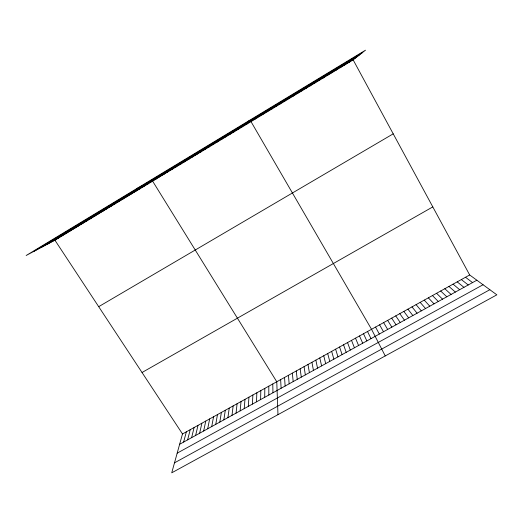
<?xml version="1.0" encoding="UTF-8"?>
<svg xmlns="http://www.w3.org/2000/svg" width="523" height="523" viewBox="0 0 523 523"><rect width="100%" height="100%" fill="white"/><g stroke="black" fill="none" stroke-linecap="round" stroke-linejoin="round"><path stroke-width="0.78" d="M264.716 397.317L264.808 388.38M267.769 111.497L267.783 110.922M260.598 399.585L260.827 390.583M256.492 401.854L256.858 392.78M252.393 404.116L252.89 394.976M248.301 406.378L248.935 397.166M244.208 408.633L244.98 399.356M240.129 410.882L241.031 401.546M236.056 413.137L237.089 403.723M231.983 415.38L233.153 405.907M227.923 417.622L229.218 408.084M223.864 419.864L225.295 410.254M219.81 422.1L221.373 412.425M215.77 424.33L217.463 414.589M211.73 426.559L213.554 416.753M207.696 428.788L209.651 418.916M203.669 431.011L205.755 421.074M199.649 433.227L201.865 423.225M195.635 435.443L197.982 425.376M191.627 437.659L194.098 427.526M271.973 108.954L272.143 108.281M187.626 439.869L190.228 429.671M183.625 442.072L186.358 431.808M469.674 274.961L182.494 433.953L171.734 472.818L496.85 294.835L469.674 274.961L353.149 59.877L365.505 50.182L26.15 255.505L54.922 240.194L353.149 59.877M276.19 106.411L276.51 105.639M280.406 103.861L280.89 102.992M284.63 101.305L285.27 100.338M288.866 98.749L289.664 97.683M293.102 96.186L294.063 95.023M297.345 93.617L298.47 92.362M301.601 91.048L302.882 89.695M305.857 88.472L307.302 87.021M310.126 85.89L311.728 84.34M314.395 83.307L316.16 81.66M318.677 80.725L320.599 78.98M322.959 78.13L325.051 76.286M327.254 75.534L329.503 73.593M331.549 72.939L333.968 70.893M335.858 70.33L338.44 68.193M340.172 67.728L342.918 65.48M344.487 65.114L347.403 62.767M348.815 62.498L351.894 60.053M33.57 251.55L362.302 52.699M40.761 247.725L359.209 55.124M47.325 244.234L356.392 57.334M98.697 306.674L393.218 133.836M142.04 372.5L432.802 206.899M179.637 444.275L476.858 280.21M177.173 453.16L483.056 284.747M174.492 462.848L489.842 289.709M51.457 241.737L58.922 237.775M55.601 239.233L62.923 235.35M59.746 236.723L66.937 232.931M68.062 231.696L74.979 228.067M63.904 234.212L70.951 230.499M72.233 229.172L79.006 225.629M76.41 226.649L83.039 223.19M80.588 224.119L87.086 220.745M84.778 221.589L91.133 218.3M88.975 219.045L95.186 215.849M93.179 216.509L99.246 213.391M97.383 213.959L103.312 210.932M101.599 211.41L107.385 208.474M105.823 208.86L111.464 206.003M110.052 206.304L115.55 203.532M114.289 203.741L119.643 201.061M118.531 201.172L123.742 198.583M122.781 198.603L127.847 196.099M127.037 196.033L131.959 193.615M131.299 193.451L136.078 191.124M135.568 190.869L140.203 188.633M139.85 188.28L144.328 186.136M144.132 185.691L148.467 183.632M136.725 188.6L152.611 181.128L276.772 381.757L277.975 414.661M152.598 180.572L156.639 178.689M156.776 178.049L160.672 176.251M160.96 175.519L164.712 173.806M165.15 172.982L168.759 171.361M169.347 170.446L172.812 168.909M173.551 167.903L176.872 166.458M177.768 165.353L180.938 164M181.984 162.803L185.011 161.542M186.208 160.247L189.091 159.07M190.437 157.691L193.17 156.606M194.68 155.128L197.263 154.128M198.923 152.559L201.362 151.657M203.179 149.99L205.461 149.173M207.435 147.414L209.573 146.688M211.704 144.832L213.685 144.198M215.973 142.249L217.81 141.707M220.255 139.661L221.935 139.21M224.537 137.072L226.073 136.712M228.832 134.47L230.212 134.208M233.134 131.874L234.356 131.698M237.435 129.266L238.514 129.188M241.75 126.658L242.672 126.677M246.072 124.049L246.836 124.154M248.686 120.865L251.014 121.63L371.533 329.294L385.242 355.934M254.734 118.806L255.191 119.107M465.516 277.262L472.544 282.597M461.358 279.563L468.235 284.97M457.213 281.858L463.94 287.343M453.075 284.146L459.645 289.709M448.937 286.441L455.363 292.076M444.812 288.722L451.081 294.442M440.686 291.004L446.812 296.796M436.574 293.285L442.543 299.156M432.462 295.56L438.287 301.503M428.357 297.829L434.031 303.85M424.258 300.097L429.782 306.197M420.172 302.366L425.545 308.537M416.086 304.628L421.309 310.871M412 306.883L417.086 313.205M259.075 116.184L259.375 116.577M407.927 309.139L412.863 315.539M403.861 311.394L408.646 317.866M399.801 313.643L404.442 320.187M395.741 315.885L400.239 322.508M54.922 240.194L182.494 433.953M391.694 318.128L396.042 324.822M387.648 320.37L391.851 327.137M383.614 322.606L387.674 329.444M379.58 324.835L383.496 331.745M375.553 327.065L379.325 334.047M367.519 331.517L371.003 338.643M363.511 333.733L366.852 340.931M359.504 335.949L362.707 343.219M355.509 338.165L358.569 345.507M351.515 340.375L354.437 347.788M347.534 342.578L350.312 350.064M343.552 344.781L346.193 352.339M339.577 346.984L342.081 354.607M335.609 349.181L337.969 356.876M263.422 113.55L263.572 114.04M331.647 351.371L333.87 359.138M327.692 353.561L329.778 361.4M323.744 355.751L325.685 363.655M319.795 357.935L321.606 365.91M315.859 360.118L317.526 368.159M311.924 362.295L313.454 370.408M307.995 364.472L309.394 372.651M304.072 366.643L305.334 374.893M300.156 368.807L301.281 377.129M296.247 370.977L297.234 379.365M292.337 373.134L293.194 381.594M288.441 375.298L289.16 383.823M284.545 377.449L285.133 386.046M280.655 379.606L281.106 388.262M272.777 383.967L272.96 392.76M268.789 386.177L268.835 395.042"/></g></svg>
